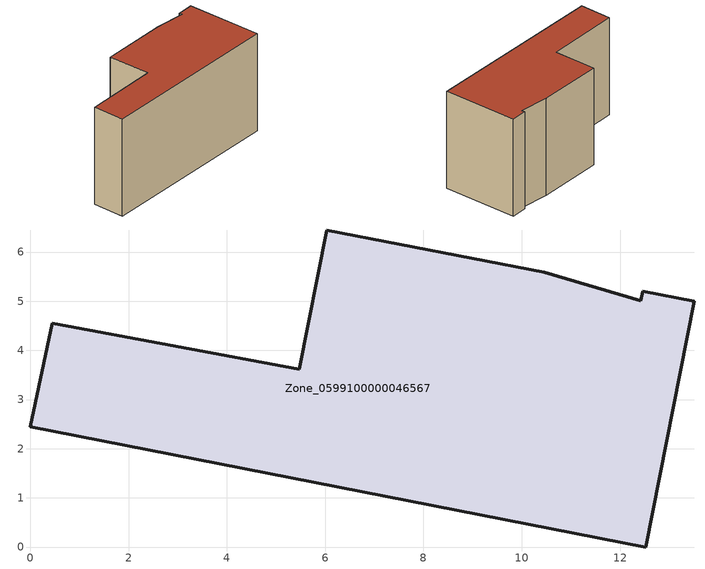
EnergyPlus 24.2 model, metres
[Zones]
Zone_0599100000046567
 floor ground (C_G): 12.52,0 0,2.45 0.45,4.55 5.47,3.62 6.03,6.45 10.46,5.59 12.43,5 12.46,5.2 13.51,5 z0
 wall outside (C_F): 5.47,3.62 0.45,4.55 0,2.45 12.52,0 13.51,5 12.46,5.2 12.43,5 10.46,5.59 6.03,6.45 5.47,3.62 z0:6.68
 roof outside (C_R): 13.51,5 12.46,5.2 12.43,5 10.46,5.59 6.03,6.45 5.47,3.62 0.45,4.55 0,2.45 12.52,0 z6.68
[BUILDING]
Pand.0599100000046567: North Axis=0; Terrain=City; Loads Convergence Tolerance Value=0.04; Temperature Convergence Tolerance Value=0.4; Solar Distribution=FullExterior; Maximum Number of Warmup Days=25; Minimum Number of Warmup Days=1
[Site:Location]
Rotterdam.The.Hague.AP_ZH_NLD Design_Conditions: Latitude=51.96; Longitude=4.45; Time Zone=1; Elevation=-4.5
[SITE:GROUNDTEMPERATURE:BUILDINGSURFACE]
18, 18, 18, 18, 18, 18, 18, 18, 18, 18, 18, 18
[MATERIAL] Thermal Absorptance=0.9; Solar Absorptance=0.7; Visible Absorptance=0.7
Name | Roughness | Thickness | Conductivity | Density | Specific Heat
G.TC.1946 | MediumSmooth | 0.15 | 1 | 540 | 1210
F.TC.1946 | Rough | 0.3 | 0.857143 | 1920 | 840
R.TC.1946 | MediumRough | 0.2 | 0.909091 | 1500 | 1000
[CONSTRUCTION]
C_G: G.TC.1946
C_F: F.TC.1946
C_R: R.TC.1946
[ZONE]
Zone_0599100000046567: Type=1; Multiplier=1; Ceiling Height=Autocalculate; Volume=Autocalculate; Floor Area=autocalculate; Part of Total Floor Area=Yes
[ZONEINFILTRATION:DESIGNFLOWRATE]
Infil_Zone_0599100000046567: Zone or ZoneList or Space or SpaceList=Zone_0599100000046567; Schedule=AlwaysOn; Design Flow Rate Calculation Method=Flow/Area; Flow Rate per Floor Area=0.003; Constant Term Coefficient=1; Temperature Term Coefficient=0; Velocity Term Coefficient=0; Velocity Squared Term Coefficient=0
[HVACTEMPLATE:ZONE:IDEALLOADSAIRSYSTEM]
Zone_0599100000046567: Maximum Heating Supply Air Temperature=50; Minimum Cooling Supply Air Temperature=13; Maximum Heating Supply Air Humidity Ratio=0.0156; Minimum Cooling Supply Air Humidity Ratio=0.0077; Heating Limit=NoLimit; Cooling Limit=NoLimit; Dehumidification Control Type=ConstantSensibleHeatRatio; Cooling Sensible Heat Ratio=0.7; Dehumidification Setpoint=60; Humidification Control Type=None; Humidification Setpoint=30; Outdoor Air Method=None; Outdoor Air Flow Rate per Person=0.00944; Outdoor Air Flow Rate per Zone Floor Area=0; Outdoor Air Flow Rate per Zone=0; Demand Controlled Ventilation Type=None; Outdoor Air Economizer Type=NoEconomizer; Heat Recovery Type=None; Sensible Heat Recovery Effectiveness=0.7; Latent Heat Recovery Effectiveness=0.65
[ZONECONTROL:THERMOSTAT]
ThermostatControl_Zone_0599100000046567: Zone or ZoneList=Zone_0599100000046567; Control Type Schedule=DualSetpointControlType; Control 1=Thermostat_Zone_0599100000046567; Temperature Difference Between Cutout And Setpoint=0
[THERMOSTATSETPOINT:DUALSETPOINT]
Thermostat_Zone_0599100000046567: Heating Setpoint Temperature Schedule=HeatingSetpoint_Zone_0599100000046567; Cooling Setpoint Temperature Schedule=CoolingSetpoint_Zone_0599100000046567
[SCHEDULE:COMPACT]
HeatingSetpoint_Zone_0599100000046567: Through: 12/31, For: AllDays, Until: 24:00, 21
CoolingSetpoint_Zone_0599100000046567: Through: 12/31, For: AllDays, Until: 24:00, 24
DualSetpointControlType: Through: 12/31, For: AllDays, Until: 24:00, 4
AlwaysOn: Through: 12/31, For: AllDays, Until: 24:00, 1
